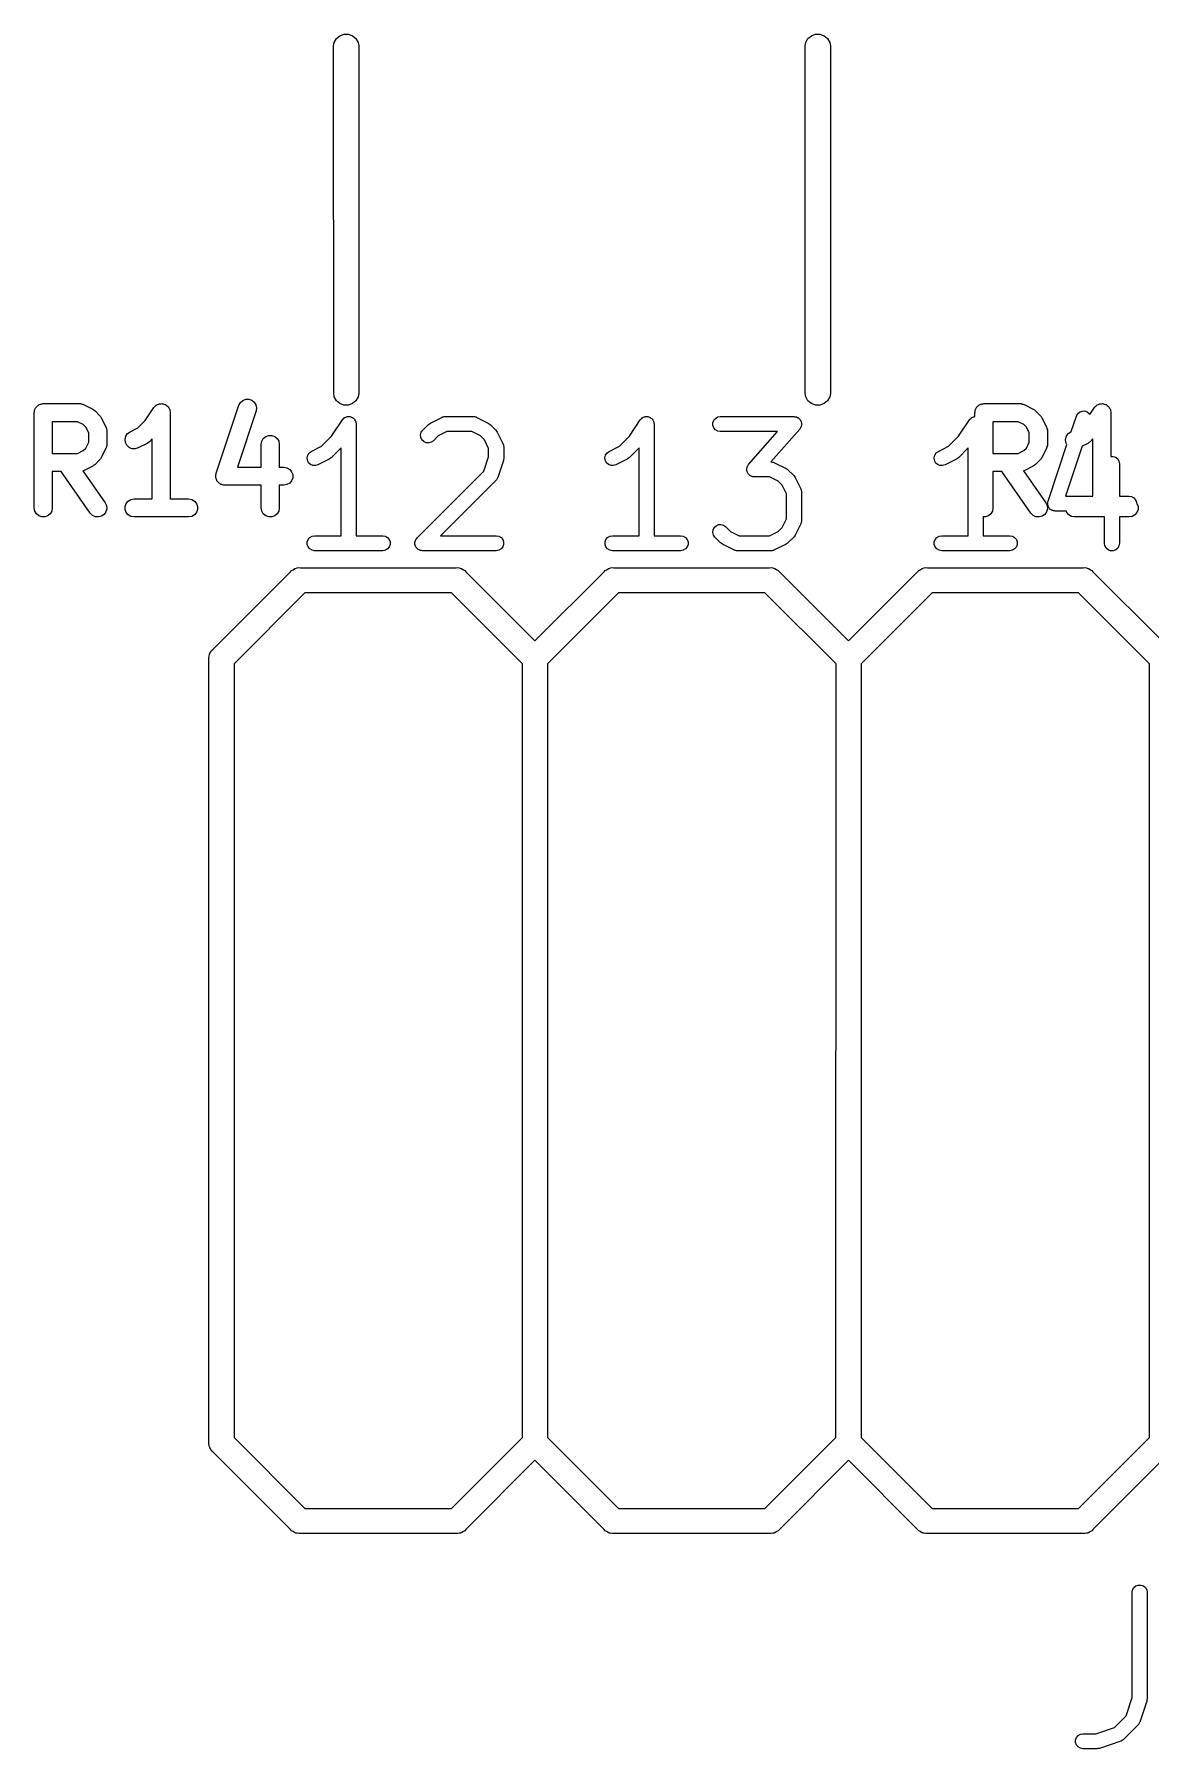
# Model space of a CAD drawing. Extents: x 116.1 to 178.6, y -119.4 to -92.3.
# Drawn here: x 162.22 to 171.27, y -119.42 to -105.53 of the extents above; entities that cross this region are included whole.
import ezdxf

# ---------------------------------------------------------------- set-up
doc = ezdxf.new("R2010")
doc.units = 0
doc.header["$MEASUREMENT"] = 0
doc.layers.add('BLACK', color=7, linetype='CONTINUOUS')

msp = doc.modelspace()

# ---------------------------------------------------------------- linework, layer by layer
at = {"layer": 'BLACK', "linetype": 'CONTINUOUS'}
for p, q in [((164.701, -105.546), (164.734, -105.534)), ((164.734, -105.534), (164.77, -105.534)), ((164.77, -105.534), (164.804, -105.546)), ((168.521, -105.546), (168.554, -105.534)), ((168.554, -105.534), (168.59, -105.534)), ((168.59, -105.534), (168.624, -105.546)), ((164.65, -105.627), (164.655, -105.6)), ((164.651, -108.444), (164.65, -105.627)), ((164.655, -105.6), (164.673, -105.569)), ((164.673, -105.569), (164.701, -105.546)), ((164.804, -105.546), (164.831, -105.569)), ((164.831, -105.569), (164.849, -105.6)), ((164.849, -105.6), (164.854, -105.627)), ((164.854, -105.627), (164.854, -108.444)), ((168.47, -108.444), (168.471, -105.627)), ((168.471, -105.627), (168.475, -105.6)), ((168.475, -105.6), (168.493, -105.569)), ((168.493, -105.569), (168.521, -105.546)), ((168.624, -105.546), (168.651, -105.569)), ((168.651, -105.569), (168.669, -105.6)), ((168.669, -105.6), (168.674, -105.627)), ((168.674, -105.627), (168.674, -108.444)), ((164.655, -108.471), (164.651, -108.444)), ((164.854, -108.444), (164.849, -108.471)), ((168.475, -108.471), (168.47, -108.444)), ((168.674, -108.444), (168.669, -108.471)), ((162.225, -108.599), (162.226, -108.593)), ((162.226, -108.586), (162.228, -108.58)), ((162.226, -108.593), (162.226, -108.586)), ((162.228, -108.58), (162.229, -108.574)), ((162.229, -108.574), (162.232, -108.568)), ((162.232, -108.568), (162.235, -108.562)), ((162.235, -108.562), (162.239, -108.557)), ((162.239, -108.557), (162.242, -108.552)), ((162.242, -108.552), (162.247, -108.548)), ((162.247, -108.548), (162.251, -108.543)), ((162.251, -108.543), (162.256, -108.54)), ((162.256, -108.54), (162.261, -108.535)), ((162.261, -108.535), (162.267, -108.533)), ((162.267, -108.533), (162.273, -108.53)), ((162.273, -108.53), (162.279, -108.529)), ((162.279, -108.529), (162.285, -108.527)), ((162.285, -108.527), (162.292, -108.527)), ((162.292, -108.527), (162.298, -108.526)), ((162.298, -108.526), (162.592, -108.526)), ((162.592, -108.526), (162.596, -108.526)), ((162.596, -108.526), (162.6, -108.526)), ((162.6, -108.526), (162.609, -108.529)), ((162.609, -108.529), (162.617, -108.53)), ((162.617, -108.53), (162.621, -108.532)), ((162.621, -108.532), (162.625, -108.533)), ((162.625, -108.533), (162.698, -108.57)), ((162.698, -108.57), (162.708, -108.577)), ((162.708, -108.577), (162.717, -108.584)), ((162.717, -108.584), (162.754, -108.621)), ((163.124, -108.663), (163.193, -108.558)), ((163.193, -108.558), (163.196, -108.555)), ((163.196, -108.555), (163.198, -108.552)), ((163.198, -108.552), (163.205, -108.546)), ((163.205, -108.546), (163.211, -108.54)), ((163.211, -108.54), (163.214, -108.538)), ((163.214, -108.538), (163.217, -108.535)), ((163.217, -108.535), (163.226, -108.532)), ((163.226, -108.532), (163.233, -108.529)), ((163.233, -108.529), (163.237, -108.528)), ((163.237, -108.528), (163.241, -108.527)), ((163.241, -108.527), (163.25, -108.527)), ((163.25, -108.527), (163.259, -108.526)), ((163.259, -108.526), (163.263, -108.527)), ((163.263, -108.527), (163.267, -108.527)), ((163.267, -108.527), (163.275, -108.53)), ((163.275, -108.53), (163.283, -108.532)), ((163.283, -108.532), (163.287, -108.534)), ((163.287, -108.534), (163.29, -108.535)), ((163.29, -108.535), (163.297, -108.541)), ((163.297, -108.541), (163.304, -108.546)), ((163.304, -108.546), (163.307, -108.549)), ((163.307, -108.549), (163.31, -108.552)), ((163.31, -108.552), (163.314, -108.559)), ((163.314, -108.559), (163.319, -108.566)), ((163.319, -108.566), (163.321, -108.57)), ((163.321, -108.57), (163.323, -108.574)), ((163.323, -108.574), (163.324, -108.582)), ((163.324, -108.582), (163.327, -108.591)), ((163.327, -108.591), (163.326, -108.595)), ((163.326, -108.595), (163.327, -108.599)), ((163.699, -109.09), (163.883, -108.539)), ((164.022, -108.585), (163.87, -109.04)), ((163.883, -108.539), (163.895, -108.517)), ((163.895, -108.517), (163.914, -108.5)), ((163.914, -108.5), (163.938, -108.49)), ((163.938, -108.49), (163.963, -108.49)), ((163.963, -108.49), (163.987, -108.498)), ((163.987, -108.498), (164.007, -108.514)), ((164.007, -108.514), (164.021, -108.535)), ((164.021, -108.535), (164.026, -108.56)), ((164.026, -108.56), (164.022, -108.585)), ((164.673, -108.502), (164.655, -108.471)), ((164.701, -108.525), (164.673, -108.502)), ((164.734, -108.537), (164.701, -108.525)), ((164.77, -108.537), (164.734, -108.537)), ((164.804, -108.525), (164.77, -108.537)), ((164.831, -108.502), (164.804, -108.525)), ((164.849, -108.471), (164.831, -108.502)), ((168.493, -108.502), (168.475, -108.471)), ((168.521, -108.525), (168.493, -108.502)), ((168.554, -108.537), (168.521, -108.525)), ((168.59, -108.537), (168.554, -108.537)), ((168.624, -108.525), (168.59, -108.537)), ((168.651, -108.502), (168.624, -108.525)), ((168.669, -108.471), (168.651, -108.502)), ((169.845, -108.599), (169.846, -108.593)), ((169.846, -108.586), (169.848, -108.58)), ((169.846, -108.593), (169.846, -108.586)), ((169.848, -108.58), (169.849, -108.574)), ((169.849, -108.574), (169.852, -108.568)), ((169.852, -108.568), (169.855, -108.562)), ((169.855, -108.562), (169.859, -108.557)), ((169.859, -108.557), (169.862, -108.552)), ((169.862, -108.552), (169.867, -108.548)), ((169.867, -108.548), (169.871, -108.543)), ((169.871, -108.543), (169.876, -108.54)), ((169.876, -108.54), (169.881, -108.535)), ((169.881, -108.535), (169.887, -108.533)), ((169.887, -108.533), (169.893, -108.53)), ((169.893, -108.53), (169.899, -108.529)), ((169.899, -108.529), (169.905, -108.527)), ((169.905, -108.527), (169.912, -108.527)), ((169.912, -108.527), (169.918, -108.526)), ((169.918, -108.526), (170.212, -108.526)), ((170.212, -108.526), (170.216, -108.526)), ((170.216, -108.526), (170.22, -108.526)), ((170.22, -108.526), (170.229, -108.529)), ((170.229, -108.529), (170.237, -108.53)), ((170.237, -108.53), (170.241, -108.532)), ((170.241, -108.532), (170.245, -108.533)), ((170.245, -108.533), (170.318, -108.57)), ((170.318, -108.57), (170.328, -108.577)), ((170.328, -108.577), (170.337, -108.584)), ((170.337, -108.584), (170.374, -108.621)), ((170.677, -108.608), (170.693, -108.594)), ((170.693, -108.594), (170.713, -108.586)), ((170.713, -108.586), (170.734, -108.585)), ((170.734, -108.585), (170.754, -108.592)), ((170.754, -108.592), (170.771, -108.605)), ((170.776, -108.614), (170.813, -108.558)), ((170.813, -108.558), (170.816, -108.555)), ((170.816, -108.555), (170.818, -108.552)), ((170.818, -108.552), (170.825, -108.546)), ((170.825, -108.546), (170.831, -108.54)), ((170.831, -108.54), (170.834, -108.538)), ((170.834, -108.538), (170.837, -108.535)), ((170.837, -108.535), (170.846, -108.532)), ((170.846, -108.532), (170.853, -108.529)), ((170.853, -108.529), (170.857, -108.528)), ((170.857, -108.528), (170.861, -108.527)), ((170.861, -108.527), (170.87, -108.527)), ((170.87, -108.527), (170.879, -108.526)), ((170.879, -108.526), (170.883, -108.527)), ((170.883, -108.527), (170.887, -108.527)), ((170.887, -108.527), (170.895, -108.53)), ((170.895, -108.53), (170.903, -108.532)), ((170.903, -108.532), (170.907, -108.534)), ((170.907, -108.534), (170.91, -108.535)), ((170.91, -108.535), (170.917, -108.541)), ((170.917, -108.541), (170.924, -108.546)), ((170.924, -108.546), (170.927, -108.549)), ((170.927, -108.549), (170.93, -108.552)), ((170.93, -108.552), (170.934, -108.559)), ((170.934, -108.559), (170.939, -108.566)), ((170.939, -108.566), (170.941, -108.57)), ((170.941, -108.57), (170.943, -108.574)), ((170.943, -108.574), (170.944, -108.582)), ((170.944, -108.582), (170.947, -108.591)), ((170.947, -108.591), (170.946, -108.595)), ((170.946, -108.595), (170.947, -108.599)), ((162.225, -109.371), (162.225, -108.599)), ((162.371, -108.672), (162.371, -108.93)), ((162.575, -108.672), (162.371, -108.672)), ((162.622, -108.696), (162.575, -108.672)), ((162.642, -108.716), (162.622, -108.696)), ((162.666, -108.763), (162.642, -108.716)), ((162.754, -108.621), (162.761, -108.63)), ((162.761, -108.63), (162.768, -108.64)), ((162.768, -108.64), (162.805, -108.713)), ((162.805, -108.713), (162.806, -108.717)), ((162.806, -108.717), (162.808, -108.721)), ((162.808, -108.721), (162.809, -108.729)), ((162.809, -108.729), (162.812, -108.738)), ((163.001, -108.754), (163.064, -108.723)), ((163.064, -108.723), (163.124, -108.663)), ((163.327, -108.599), (163.327, -109.298)), ((164.633, -108.79), (164.721, -108.658)), ((164.721, -108.658), (164.724, -108.655)), ((164.724, -108.655), (164.725, -108.652)), ((164.725, -108.652), (164.731, -108.648)), ((164.731, -108.648), (164.736, -108.642)), ((164.736, -108.642), (164.739, -108.641)), ((164.739, -108.641), (164.741, -108.639)), ((164.741, -108.639), (164.748, -108.636)), ((164.748, -108.636), (164.755, -108.633)), ((164.755, -108.633), (164.758, -108.633)), ((164.758, -108.633), (164.761, -108.631)), ((164.761, -108.631), (164.769, -108.631)), ((164.769, -108.631), (164.776, -108.631)), ((164.776, -108.631), (164.779, -108.631)), ((164.779, -108.631), (164.783, -108.631)), ((164.783, -108.631), (164.789, -108.634)), ((164.789, -108.634), (164.796, -108.636)), ((164.796, -108.636), (164.799, -108.637)), ((164.799, -108.637), (164.802, -108.639)), ((164.802, -108.639), (164.808, -108.643)), ((164.808, -108.643), (164.814, -108.647)), ((164.814, -108.647), (164.816, -108.65)), ((164.816, -108.65), (164.819, -108.652)), ((164.819, -108.652), (164.822, -108.659)), ((164.822, -108.659), (164.827, -108.664)), ((164.827, -108.664), (164.828, -108.668)), ((164.828, -108.668), (164.829, -108.671)), ((164.829, -108.671), (164.831, -108.678)), ((164.831, -108.678), (164.833, -108.685)), ((164.833, -108.685), (164.832, -108.688)), ((164.832, -108.688), (164.833, -108.691)), ((164.833, -108.691), (164.833, -109.596)), ((165.372, -108.74), (165.418, -108.694)), ((165.418, -108.694), (165.426, -108.689)), ((165.426, -108.689), (165.434, -108.683)), ((165.434, -108.683), (165.526, -108.637)), ((165.526, -108.637), (165.529, -108.636)), ((165.529, -108.636), (165.532, -108.634)), ((165.532, -108.634), (165.54, -108.633)), ((165.54, -108.633), (165.546, -108.631)), ((165.546, -108.631), (165.55, -108.631)), ((165.55, -108.631), (165.553, -108.63)), ((165.553, -108.63), (165.783, -108.63)), ((165.783, -108.63), (165.787, -108.631)), ((165.787, -108.631), (165.79, -108.631)), ((165.79, -108.631), (165.797, -108.633)), ((165.797, -108.633), (165.804, -108.634)), ((165.804, -108.634), (165.807, -108.636)), ((165.807, -108.636), (165.81, -108.637)), ((165.81, -108.637), (165.902, -108.683)), ((165.902, -108.683), (165.91, -108.689)), ((165.91, -108.689), (165.918, -108.694)), ((165.918, -108.694), (165.964, -108.74)), ((167.046, -108.79), (167.134, -108.658)), ((167.134, -108.658), (167.137, -108.655)), ((167.137, -108.655), (167.138, -108.652)), ((167.138, -108.652), (167.144, -108.648)), ((167.144, -108.648), (167.149, -108.642)), ((167.149, -108.642), (167.152, -108.641)), ((167.152, -108.641), (167.154, -108.639)), ((167.154, -108.639), (167.161, -108.636)), ((167.161, -108.636), (167.168, -108.633)), ((167.168, -108.633), (167.171, -108.633)), ((167.171, -108.633), (167.174, -108.631)), ((167.174, -108.631), (167.182, -108.631)), ((167.182, -108.631), (167.189, -108.631)), ((167.189, -108.631), (167.192, -108.631)), ((167.192, -108.631), (167.196, -108.631)), ((167.196, -108.631), (167.202, -108.634)), ((167.202, -108.634), (167.209, -108.636)), ((167.209, -108.636), (167.212, -108.637)), ((167.212, -108.637), (167.215, -108.639)), ((167.215, -108.639), (167.221, -108.643)), ((167.221, -108.643), (167.227, -108.647)), ((167.227, -108.647), (167.229, -108.65)), ((167.229, -108.65), (167.232, -108.652)), ((167.232, -108.652), (167.235, -108.659)), ((167.235, -108.659), (167.24, -108.664)), ((167.24, -108.664), (167.241, -108.668)), ((167.241, -108.668), (167.242, -108.671)), ((167.242, -108.671), (167.244, -108.678)), ((167.244, -108.678), (167.246, -108.685)), ((167.246, -108.685), (167.245, -108.688)), ((167.245, -108.688), (167.246, -108.691)), ((167.246, -108.691), (167.246, -109.596)), ((167.722, -108.681), (167.73, -108.661)), ((167.722, -108.702), (167.722, -108.681)), ((167.73, -108.722), (167.722, -108.702)), ((167.73, -108.661), (167.743, -108.645)), ((167.743, -108.738), (167.73, -108.722)), ((167.743, -108.645), (167.762, -108.634)), ((167.762, -108.634), (167.782, -108.63)), ((167.782, -108.63), (168.38, -108.63)), ((168.426, -108.732), (168.193, -108.998)), ((168.38, -108.63), (168.386, -108.632)), ((168.386, -108.632), (168.392, -108.632)), ((168.392, -108.632), (168.396, -108.633)), ((168.396, -108.633), (168.401, -108.634)), ((168.401, -108.634), (168.406, -108.637)), ((168.406, -108.637), (168.412, -108.639)), ((168.412, -108.639), (168.415, -108.642)), ((168.415, -108.642), (168.419, -108.645)), ((168.419, -108.645), (168.423, -108.649)), ((168.423, -108.649), (168.427, -108.653)), ((168.429, -108.726), (168.426, -108.732)), ((168.427, -108.653), (168.43, -108.657)), ((168.433, -108.722), (168.429, -108.726)), ((168.43, -108.657), (168.433, -108.661)), ((168.433, -108.661), (168.435, -108.667)), ((168.434, -108.717), (168.433, -108.722)), ((168.437, -108.713), (168.434, -108.717)), ((168.435, -108.667), (168.438, -108.672)), ((168.438, -108.708), (168.437, -108.713)), ((168.438, -108.672), (168.438, -108.676)), ((168.438, -108.676), (168.44, -108.681)), ((168.44, -108.702), (168.438, -108.708)), ((168.44, -108.681), (168.44, -108.687)), ((168.44, -108.687), (168.441, -108.693)), ((168.441, -108.693), (168.44, -108.697)), ((168.44, -108.697), (168.44, -108.702)), ((169.713, -108.79), (169.801, -108.658)), ((169.801, -108.658), (169.804, -108.655)), ((169.804, -108.655), (169.805, -108.652)), ((169.805, -108.652), (169.811, -108.648)), ((169.811, -108.648), (169.816, -108.642)), ((169.816, -108.642), (169.819, -108.641)), ((169.819, -108.641), (169.821, -108.639)), ((169.821, -108.639), (169.828, -108.636)), ((169.828, -108.636), (169.835, -108.633)), ((169.835, -108.633), (169.838, -108.633)), ((169.838, -108.633), (169.841, -108.631)), ((169.841, -108.631), (169.845, -108.631)), ((169.845, -108.631), (169.845, -108.599)), ((169.991, -108.672), (169.991, -108.93)), ((170.195, -108.672), (169.991, -108.672)), ((170.242, -108.696), (170.195, -108.672)), ((170.262, -108.716), (170.242, -108.696)), ((170.286, -108.763), (170.262, -108.716)), ((170.374, -108.621), (170.381, -108.63)), ((170.381, -108.63), (170.388, -108.64)), ((170.388, -108.64), (170.425, -108.713)), ((170.425, -108.713), (170.426, -108.717)), ((170.426, -108.717), (170.428, -108.721)), ((170.428, -108.721), (170.429, -108.729)), ((170.429, -108.729), (170.432, -108.738)), ((170.626, -108.751), (170.667, -108.626)), ((170.667, -108.626), (170.677, -108.608)), ((170.771, -108.605), (170.776, -108.614)), ((170.947, -108.599), (170.947, -108.953)), ((162.642, -108.886), (162.666, -108.839)), ((162.666, -108.839), (162.666, -108.763)), ((162.809, -108.873), (162.808, -108.881)), ((162.812, -108.865), (162.809, -108.873)), ((162.812, -108.738), (162.812, -108.742)), ((162.812, -108.742), (162.812, -108.746)), ((162.812, -108.746), (162.812, -108.856)), ((162.812, -108.856), (162.812, -108.86)), ((162.812, -108.86), (162.812, -108.865)), ((162.96, -108.815), (162.966, -108.79)), ((162.963, -108.84), (162.96, -108.815)), ((162.975, -108.863), (162.963, -108.84)), ((162.966, -108.79), (162.98, -108.769)), ((162.993, -108.88), (162.975, -108.863)), ((162.98, -108.769), (163.001, -108.754)), ((163.14, -108.848), (163.066, -108.885)), ((163.149, -108.841), (163.14, -108.848)), ((163.159, -108.834), (163.149, -108.841)), ((163.181, -108.812), (163.159, -108.834)), ((163.181, -109.298), (163.181, -108.812)), ((164.063, -108.856), (164.068, -108.831)), ((164.063, -109.04), (164.063, -108.856)), ((164.068, -108.831), (164.08, -108.809)), ((164.08, -108.809), (164.1, -108.793)), ((164.1, -108.793), (164.124, -108.784)), ((164.124, -108.784), (164.149, -108.784)), ((164.149, -108.784), (164.173, -108.793)), ((164.173, -108.793), (164.192, -108.809)), ((164.192, -108.809), (164.205, -108.831)), ((164.205, -108.831), (164.21, -108.856)), ((164.21, -108.856), (164.21, -109.04)), ((164.469, -108.913), (164.552, -108.871)), ((164.552, -108.871), (164.633, -108.79)), ((165.355, -108.778), (165.36, -108.758)), ((165.357, -108.799), (165.355, -108.778)), ((165.365, -108.818), (165.357, -108.799)), ((165.36, -108.758), (165.372, -108.74)), ((165.38, -108.833), (165.365, -108.818)), ((165.4, -108.842), (165.38, -108.833)), ((165.421, -108.844), (165.4, -108.842)), ((165.441, -108.839), (165.421, -108.844)), ((165.459, -108.826), (165.441, -108.839)), ((165.498, -108.787), (165.459, -108.826)), ((165.568, -108.752), (165.498, -108.787)), ((165.769, -108.752), (165.568, -108.752)), ((165.839, -108.787), (165.769, -108.752)), ((165.871, -108.819), (165.839, -108.787)), ((165.906, -108.89), (165.871, -108.819)), ((165.964, -108.74), (165.97, -108.748)), ((165.97, -108.748), (165.976, -108.756)), ((165.976, -108.756), (166.022, -108.848)), ((166.022, -108.848), (166.023, -108.851)), ((166.023, -108.851), (166.024, -108.854)), ((166.024, -108.854), (166.025, -108.861)), ((166.025, -108.861), (166.028, -108.868)), ((166.028, -108.868), (166.027, -108.872)), ((166.027, -108.872), (166.028, -108.875)), ((166.882, -108.913), (166.965, -108.871)), ((166.965, -108.871), (167.046, -108.79)), ((167.762, -108.749), (167.743, -108.738)), ((167.782, -108.752), (167.762, -108.749)), ((168.246, -108.752), (167.782, -108.752)), ((168.012, -109.019), (168.246, -108.752)), ((169.549, -108.913), (169.632, -108.871)), ((169.632, -108.871), (169.713, -108.79)), ((170.262, -108.886), (170.286, -108.839)), ((170.286, -108.839), (170.286, -108.763)), ((170.429, -108.873), (170.428, -108.881)), ((170.432, -108.865), (170.429, -108.873)), ((170.432, -108.738), (170.432, -108.742)), ((170.432, -108.742), (170.432, -108.746)), ((170.432, -108.746), (170.432, -108.856)), ((170.432, -108.856), (170.432, -108.86)), ((170.432, -108.86), (170.432, -108.865)), ((170.438, -109.316), (170.591, -108.856)), ((170.58, -108.815), (170.586, -108.79)), ((170.583, -108.84), (170.58, -108.815)), ((170.714, -108.871), (170.58, -109.274)), ((170.591, -108.856), (170.583, -108.84)), ((170.586, -108.79), (170.6, -108.769)), ((170.6, -108.769), (170.621, -108.754)), ((170.621, -108.754), (170.626, -108.751)), ((170.76, -108.848), (170.714, -108.871)), ((170.769, -108.841), (170.76, -108.848)), ((170.779, -108.834), (170.769, -108.841)), ((170.801, -108.812), (170.779, -108.834)), ((170.801, -109.274), (170.801, -108.812)), ((162.371, -108.93), (162.575, -108.93)), ((162.575, -108.93), (162.622, -108.906)), ((162.622, -108.906), (162.642, -108.886)), ((162.754, -108.981), (162.717, -109.018)), ((162.761, -108.972), (162.754, -108.981)), ((162.768, -108.962), (162.761, -108.972)), ((162.805, -108.889), (162.768, -108.962)), ((162.806, -108.885), (162.805, -108.889)), ((162.808, -108.881), (162.806, -108.885)), ((163.016, -108.891), (162.993, -108.88)), ((163.042, -108.892), (163.016, -108.891)), ((163.066, -108.885), (163.042, -108.892)), ((164.435, -108.964), (164.44, -108.943)), ((164.438, -108.985), (164.435, -108.964)), ((164.447, -109.004), (164.438, -108.985)), ((164.44, -108.943), (164.452, -108.925)), ((164.463, -109.018), (164.447, -109.004)), ((164.452, -108.925), (164.469, -108.913)), ((164.615, -108.976), (164.523, -109.022)), ((164.623, -108.97), (164.615, -108.976)), ((164.631, -108.964), (164.623, -108.97)), ((164.711, -108.885), (164.631, -108.964)), ((164.711, -109.596), (164.711, -108.885)), ((165.868, -109.072), (165.906, -108.957)), ((165.906, -108.957), (165.906, -108.89)), ((166.025, -108.986), (165.979, -109.124)), ((166.026, -108.977), (166.025, -108.986)), ((166.028, -108.967), (166.026, -108.977)), ((166.028, -108.875), (166.028, -108.967)), ((166.848, -108.964), (166.853, -108.943)), ((166.851, -108.985), (166.848, -108.964)), ((166.86, -109.004), (166.851, -108.985)), ((166.853, -108.943), (166.865, -108.925)), ((166.876, -109.018), (166.86, -109.004)), ((166.865, -108.925), (166.882, -108.913)), ((167.028, -108.976), (166.936, -109.022)), ((167.036, -108.97), (167.028, -108.976)), ((167.044, -108.964), (167.036, -108.97)), ((167.124, -108.885), (167.044, -108.964)), ((167.124, -109.596), (167.124, -108.885)), ((168.193, -108.998), (168.196, -108.998)), ((168.196, -108.998), (168.2, -108.999)), ((168.2, -108.999), (168.203, -108.999)), ((168.203, -108.999), (168.21, -109.001)), ((168.21, -109.001), (168.217, -109.002)), ((168.217, -109.002), (168.22, -109.004)), ((168.22, -109.004), (168.223, -109.005)), ((168.223, -109.005), (168.315, -109.051)), ((169.515, -108.964), (169.52, -108.943)), ((169.518, -108.985), (169.515, -108.964)), ((169.527, -109.004), (169.518, -108.985)), ((169.52, -108.943), (169.532, -108.925)), ((169.543, -109.018), (169.527, -109.004)), ((169.532, -108.925), (169.549, -108.913)), ((169.695, -108.976), (169.603, -109.022)), ((169.703, -108.97), (169.695, -108.976)), ((169.711, -108.964), (169.703, -108.97)), ((169.791, -108.885), (169.711, -108.964)), ((169.791, -109.596), (169.791, -108.885)), ((169.991, -108.93), (170.195, -108.93)), ((170.195, -108.93), (170.242, -108.906)), ((170.242, -108.906), (170.262, -108.886)), ((170.374, -108.981), (170.337, -109.018)), ((170.381, -108.972), (170.374, -108.981)), ((170.388, -108.962), (170.381, -108.972)), ((170.425, -108.889), (170.388, -108.962)), ((170.426, -108.885), (170.425, -108.889)), ((170.428, -108.881), (170.426, -108.885)), ((170.947, -108.953), (170.966, -108.953)), ((170.966, -108.953), (170.986, -108.96)), ((170.986, -108.96), (171.002, -108.974)), ((171.002, -108.974), (171.012, -108.992)), ((171.012, -108.992), (171.016, -109.013)), ((162.444, -109.076), (162.371, -109.076)), ((162.371, -109.076), (162.371, -109.371)), ((162.679, -109.413), (162.444, -109.076)), ((162.621, -109.07), (162.619, -109.071)), ((162.619, -109.071), (162.799, -109.329)), ((162.625, -109.069), (162.621, -109.07)), ((162.698, -109.032), (162.625, -109.069)), ((162.708, -109.025), (162.698, -109.032)), ((162.717, -109.018), (162.708, -109.025)), ((163.696, -109.116), (163.697, -109.108)), ((163.697, -109.121), (163.696, -109.116)), ((163.697, -109.101), (163.698, -109.096)), ((163.697, -109.108), (163.697, -109.101)), ((163.697, -109.126), (163.697, -109.121)), ((163.699, -109.133), (163.697, -109.126)), ((163.698, -109.096), (163.699, -109.09)), ((163.701, -109.14), (163.699, -109.133)), ((163.703, -109.145), (163.701, -109.14)), ((163.705, -109.15), (163.703, -109.145)), ((163.71, -109.156), (163.705, -109.15)), ((163.87, -109.04), (164.063, -109.04)), ((164.21, -109.04), (164.247, -109.04)), ((164.247, -109.04), (164.272, -109.045)), ((164.272, -109.045), (164.294, -109.058)), ((164.294, -109.058), (164.31, -109.077)), ((164.31, -109.15), (164.294, -109.17)), ((164.31, -109.077), (164.319, -109.101)), ((164.319, -109.126), (164.31, -109.15)), ((164.319, -109.101), (164.319, -109.126)), ((164.482, -109.027), (164.463, -109.018)), ((164.503, -109.028), (164.482, -109.027)), ((164.523, -109.022), (164.503, -109.028)), ((165.326, -109.614), (165.868, -109.072)), ((165.964, -109.148), (165.517, -109.596)), ((165.966, -109.145), (165.964, -109.148)), ((165.969, -109.143), (165.966, -109.145)), ((165.972, -109.137), (165.969, -109.143)), ((165.976, -109.131), (165.972, -109.137)), ((165.977, -109.127), (165.976, -109.131)), ((165.979, -109.124), (165.977, -109.127)), ((166.895, -109.027), (166.876, -109.018)), ((166.916, -109.028), (166.895, -109.027)), ((166.936, -109.022), (166.916, -109.028)), ((167.997, -109.058), (167.998, -109.053)), ((167.998, -109.064), (167.997, -109.058)), ((167.998, -109.049), (168, -109.043)), ((167.998, -109.053), (167.998, -109.049)), ((167.998, -109.07), (167.998, -109.064)), ((168, -109.074), (167.998, -109.07)), ((168, -109.043), (168.001, -109.037)), ((168.001, -109.079), (168, -109.074)), ((168.001, -109.037), (168.004, -109.033)), ((168.003, -109.084), (168.001, -109.079)), ((168.005, -109.09), (168.003, -109.084)), ((168.004, -109.033), (168.005, -109.029)), ((168.005, -109.029), (168.009, -109.024)), ((168.008, -109.093), (168.005, -109.09)), ((168.011, -109.097), (168.008, -109.093)), ((168.009, -109.024), (168.012, -109.019)), ((168.015, -109.101), (168.011, -109.097)), ((168.019, -109.106), (168.015, -109.101)), ((168.023, -109.108), (168.019, -109.106)), ((168.027, -109.111), (168.023, -109.108)), ((168.032, -109.113), (168.027, -109.111)), ((168.037, -109.116), (168.032, -109.113)), ((168.042, -109.117), (168.037, -109.116)), ((168.046, -109.119), (168.042, -109.117)), ((168.052, -109.119), (168.046, -109.119)), ((168.058, -109.12), (168.052, -109.119)), ((168.182, -109.12), (168.058, -109.12)), ((168.252, -109.155), (168.182, -109.12)), ((168.315, -109.051), (168.323, -109.056)), ((168.323, -109.056), (168.331, -109.062)), ((168.331, -109.062), (168.377, -109.108)), ((168.377, -109.108), (168.383, -109.116)), ((168.383, -109.116), (168.389, -109.124)), ((168.389, -109.124), (168.434, -109.216)), ((169.562, -109.027), (169.543, -109.018)), ((169.583, -109.028), (169.562, -109.027)), ((169.603, -109.022), (169.583, -109.028)), ((170.064, -109.076), (169.991, -109.076)), ((169.991, -109.076), (169.991, -109.371)), ((170.299, -109.413), (170.064, -109.076)), ((170.241, -109.07), (170.239, -109.071)), ((170.239, -109.071), (170.419, -109.329)), ((170.245, -109.069), (170.241, -109.07)), ((170.318, -109.032), (170.245, -109.069)), ((170.328, -109.025), (170.318, -109.032)), ((170.337, -109.018), (170.328, -109.025)), ((171.016, -109.013), (171.016, -109.274)), ((163.714, -109.162), (163.71, -109.156)), ((163.718, -109.165), (163.714, -109.162)), ((163.722, -109.17), (163.718, -109.165)), ((163.728, -109.173), (163.722, -109.17)), ((163.734, -109.178), (163.728, -109.173)), ((163.739, -109.18), (163.734, -109.178)), ((163.744, -109.182), (163.739, -109.18)), ((163.751, -109.184), (163.744, -109.182)), ((163.758, -109.186), (163.751, -109.184)), ((163.763, -109.186), (163.758, -109.186)), ((163.769, -109.187), (163.763, -109.186)), ((164.063, -109.187), (163.769, -109.187)), ((164.063, -109.371), (164.063, -109.187)), ((164.247, -109.187), (164.21, -109.187)), ((164.21, -109.187), (164.21, -109.371)), ((164.272, -109.182), (164.247, -109.187)), ((164.294, -109.17), (164.272, -109.182)), ((168.284, -109.187), (168.252, -109.155)), ((168.319, -109.257), (168.284, -109.187)), ((168.319, -109.458), (168.319, -109.257)), ((168.434, -109.216), (168.436, -109.219)), ((168.436, -109.219), (168.437, -109.222)), ((168.437, -109.222), (168.439, -109.229)), ((168.439, -109.229), (168.441, -109.236)), ((168.441, -109.236), (168.44, -109.24)), ((168.44, -109.24), (168.441, -109.243)), ((168.441, -109.243), (168.441, -109.473)), ((170.58, -109.274), (170.801, -109.274)), ((171.016, -109.274), (171.093, -109.274)), ((171.093, -109.274), (171.114, -109.278)), ((171.114, -109.278), (171.132, -109.288)), ((171.132, -109.288), (171.146, -109.304)), ((162.229, -109.396), (162.225, -109.371)), ((162.242, -109.418), (162.229, -109.396)), ((162.261, -109.434), (162.242, -109.418)), ((162.354, -109.418), (162.334, -109.434)), ((162.367, -109.396), (162.354, -109.418)), ((162.371, -109.371), (162.367, -109.396)), ((162.697, -109.431), (162.679, -109.413)), ((162.791, -109.423), (162.77, -109.437)), ((162.805, -109.402), (162.791, -109.423)), ((162.799, -109.329), (162.81, -109.352)), ((162.812, -109.377), (162.805, -109.402)), ((162.81, -109.352), (162.812, -109.377)), ((162.961, -109.358), (162.97, -109.334)), ((162.961, -109.384), (162.961, -109.358)), ((162.97, -109.408), (162.961, -109.384)), ((162.97, -109.334), (162.986, -109.315)), ((162.986, -109.427), (162.97, -109.408)), ((162.986, -109.315), (163.008, -109.302)), ((163.008, -109.44), (162.986, -109.427)), ((163.008, -109.302), (163.033, -109.298)), ((163.033, -109.298), (163.181, -109.298)), ((163.327, -109.298), (163.475, -109.298)), ((163.475, -109.298), (163.5, -109.302)), ((163.5, -109.302), (163.522, -109.315)), ((163.522, -109.427), (163.5, -109.44)), ((163.522, -109.315), (163.538, -109.334)), ((163.538, -109.408), (163.522, -109.427)), ((163.538, -109.334), (163.547, -109.358)), ((163.547, -109.384), (163.538, -109.408)), ((163.547, -109.358), (163.547, -109.384)), ((164.068, -109.396), (164.063, -109.371)), ((164.08, -109.418), (164.068, -109.396)), ((164.1, -109.434), (164.08, -109.418)), ((164.192, -109.418), (164.173, -109.434)), ((164.205, -109.396), (164.192, -109.418)), ((164.21, -109.371), (164.205, -109.396)), ((169.974, -109.418), (169.954, -109.434)), ((169.987, -109.396), (169.974, -109.418)), ((169.991, -109.371), (169.987, -109.396)), ((170.317, -109.431), (170.299, -109.413)), ((170.411, -109.423), (170.39, -109.437)), ((170.425, -109.402), (170.411, -109.423)), ((170.419, -109.329), (170.43, -109.352)), ((170.432, -109.377), (170.425, -109.402)), ((170.43, -109.352), (170.432, -109.377)), ((170.434, -109.337), (170.435, -109.33)), ((170.435, -109.341), (170.434, -109.337)), ((170.435, -109.324), (170.437, -109.32)), ((170.435, -109.33), (170.435, -109.324)), ((170.435, -109.345), (170.435, -109.341)), ((170.438, -109.351), (170.435, -109.345)), ((170.437, -109.32), (170.438, -109.316)), ((170.439, -109.357), (170.438, -109.351)), ((170.441, -109.361), (170.439, -109.357)), ((170.443, -109.365), (170.441, -109.361)), ((170.447, -109.37), (170.443, -109.365)), ((170.45, -109.375), (170.447, -109.37)), ((170.453, -109.378), (170.45, -109.375)), ((170.456, -109.382), (170.453, -109.378)), ((170.462, -109.385), (170.456, -109.382)), ((170.466, -109.389), (170.462, -109.385)), ((170.471, -109.39), (170.466, -109.389)), ((170.475, -109.392), (170.471, -109.39)), ((170.481, -109.393), (170.475, -109.392)), ((170.486, -109.395), (170.481, -109.393)), ((170.491, -109.395), (170.486, -109.395)), ((170.495, -109.396), (170.491, -109.395)), ((170.586, -109.396), (170.495, -109.396)), ((170.59, -109.408), (170.586, -109.396)), ((170.606, -109.427), (170.59, -109.408)), ((170.628, -109.44), (170.606, -109.427)), ((171.142, -109.427), (171.12, -109.44)), ((171.158, -109.408), (171.142, -109.427)), ((171.146, -109.304), (171.153, -109.324)), ((171.153, -109.324), (171.153, -109.329)), ((171.153, -109.329), (171.158, -109.334)), ((171.158, -109.334), (171.167, -109.358)), ((171.167, -109.384), (171.158, -109.408)), ((171.167, -109.358), (171.167, -109.384)), ((162.285, -109.443), (162.261, -109.434)), ((162.311, -109.443), (162.285, -109.443)), ((162.334, -109.434), (162.311, -109.443)), ((162.72, -109.442), (162.697, -109.431)), ((162.746, -109.444), (162.72, -109.442)), ((162.77, -109.437), (162.746, -109.444)), ((163.033, -109.444), (163.008, -109.44)), ((163.475, -109.444), (163.033, -109.444)), ((163.5, -109.44), (163.475, -109.444)), ((164.124, -109.443), (164.1, -109.434)), ((164.149, -109.443), (164.124, -109.443)), ((164.173, -109.434), (164.149, -109.443)), ((167.722, -109.57), (167.724, -109.549)), ((167.724, -109.549), (167.733, -109.53)), ((167.733, -109.53), (167.748, -109.515)), ((167.748, -109.515), (167.767, -109.506)), ((167.767, -109.506), (167.788, -109.504)), ((167.788, -109.504), (167.808, -109.509)), ((167.808, -109.509), (167.826, -109.522)), ((167.826, -109.522), (167.865, -109.561)), ((167.865, -109.561), (167.935, -109.596)), ((168.182, -109.596), (168.252, -109.561)), ((168.252, -109.561), (168.284, -109.529)), ((168.284, -109.529), (168.319, -109.458)), ((168.434, -109.5), (168.389, -109.592)), ((168.436, -109.497), (168.434, -109.5)), ((168.437, -109.494), (168.436, -109.497)), ((168.439, -109.487), (168.437, -109.494)), ((168.441, -109.48), (168.439, -109.487)), ((168.441, -109.473), (168.44, -109.476)), ((168.44, -109.476), (168.441, -109.48)), ((169.931, -109.443), (169.913, -109.443)), ((169.913, -109.443), (169.913, -109.596)), ((169.954, -109.434), (169.931, -109.443)), ((170.34, -109.442), (170.317, -109.431)), ((170.366, -109.444), (170.34, -109.442)), ((170.39, -109.437), (170.366, -109.444)), ((170.653, -109.444), (170.628, -109.44)), ((170.894, -109.444), (170.653, -109.444)), ((170.894, -109.657), (170.894, -109.444)), ((171.095, -109.444), (171.016, -109.444)), ((171.016, -109.444), (171.016, -109.657)), ((171.12, -109.44), (171.095, -109.444)), ((164.436, -109.646), (164.443, -109.626)), ((164.436, -109.667), (164.436, -109.646)), ((164.443, -109.687), (164.436, -109.667)), ((164.443, -109.626), (164.457, -109.61)), ((164.457, -109.703), (164.443, -109.687)), ((164.457, -109.61), (164.475, -109.599)), ((164.475, -109.714), (164.457, -109.703)), ((164.475, -109.599), (164.496, -109.596)), ((164.496, -109.596), (164.711, -109.596)), ((164.833, -109.596), (165.048, -109.596)), ((165.048, -109.596), (165.069, -109.599)), ((165.069, -109.599), (165.087, -109.61)), ((165.087, -109.703), (165.069, -109.714)), ((165.087, -109.61), (165.101, -109.626)), ((165.101, -109.687), (165.087, -109.703)), ((165.101, -109.626), (165.108, -109.646)), ((165.108, -109.667), (165.101, -109.687)), ((165.108, -109.646), (165.108, -109.667)), ((165.309, -109.646), (165.312, -109.639)), ((165.309, -109.649), (165.309, -109.646)), ((165.309, -109.651), (165.309, -109.649)), ((165.309, -109.659), (165.309, -109.651)), ((165.309, -109.667), (165.309, -109.659)), ((165.31, -109.67), (165.309, -109.667)), ((165.311, -109.672), (165.31, -109.67)), ((165.314, -109.68), (165.311, -109.672)), ((165.312, -109.639), (165.314, -109.631)), ((165.314, -109.631), (165.316, -109.629)), ((165.317, -109.687), (165.314, -109.68)), ((165.316, -109.629), (165.317, -109.626)), ((165.317, -109.626), (165.322, -109.62)), ((165.318, -109.689), (165.317, -109.687)), ((165.32, -109.692), (165.318, -109.689)), ((165.325, -109.697), (165.32, -109.692)), ((165.322, -109.62), (165.326, -109.614)), ((165.33, -109.703), (165.325, -109.697)), ((165.333, -109.705), (165.33, -109.703)), ((165.335, -109.707), (165.333, -109.705)), ((165.342, -109.71), (165.335, -109.707)), ((165.517, -109.596), (165.967, -109.596)), ((165.967, -109.596), (165.988, -109.599)), ((165.988, -109.599), (166.006, -109.61)), ((166.006, -109.703), (165.988, -109.714)), ((166.006, -109.61), (166.02, -109.626)), ((166.02, -109.687), (166.006, -109.703)), ((166.02, -109.626), (166.027, -109.646)), ((166.027, -109.667), (166.02, -109.687)), ((166.027, -109.646), (166.027, -109.667)), ((166.849, -109.646), (166.856, -109.626)), ((166.849, -109.667), (166.849, -109.646)), ((166.856, -109.687), (166.849, -109.667)), ((166.856, -109.626), (166.87, -109.61)), ((166.87, -109.703), (166.856, -109.687)), ((166.87, -109.61), (166.888, -109.599)), ((166.888, -109.714), (166.87, -109.703)), ((166.888, -109.599), (166.909, -109.596)), ((166.909, -109.596), (167.124, -109.596)), ((167.246, -109.596), (167.461, -109.596)), ((167.461, -109.596), (167.482, -109.599)), ((167.482, -109.599), (167.5, -109.61)), ((167.5, -109.703), (167.482, -109.714)), ((167.5, -109.61), (167.514, -109.626)), ((167.514, -109.687), (167.5, -109.703)), ((167.514, -109.626), (167.521, -109.646)), ((167.521, -109.667), (167.514, -109.687)), ((167.521, -109.646), (167.521, -109.667)), ((167.727, -109.59), (167.722, -109.57)), ((167.739, -109.608), (167.727, -109.59)), ((167.785, -109.654), (167.739, -109.608)), ((167.793, -109.659), (167.785, -109.654)), ((167.801, -109.665), (167.793, -109.659)), ((167.893, -109.711), (167.801, -109.665)), ((167.935, -109.596), (168.182, -109.596)), ((168.315, -109.665), (168.223, -109.711)), ((168.323, -109.659), (168.315, -109.665)), ((168.331, -109.654), (168.323, -109.659)), ((168.377, -109.608), (168.331, -109.654)), ((168.383, -109.6), (168.377, -109.608)), ((168.389, -109.592), (168.383, -109.6)), ((169.516, -109.646), (169.523, -109.626)), ((169.516, -109.667), (169.516, -109.646)), ((169.523, -109.687), (169.516, -109.667)), ((169.523, -109.626), (169.537, -109.61)), ((169.537, -109.703), (169.523, -109.687)), ((169.537, -109.61), (169.555, -109.599)), ((169.555, -109.714), (169.537, -109.703)), ((169.555, -109.599), (169.576, -109.596)), ((169.576, -109.596), (169.791, -109.596)), ((169.913, -109.596), (170.128, -109.596)), ((170.128, -109.596), (170.149, -109.599)), ((170.149, -109.599), (170.167, -109.61)), ((170.167, -109.703), (170.149, -109.714)), ((170.167, -109.61), (170.181, -109.626)), ((170.181, -109.687), (170.167, -109.703)), ((170.181, -109.626), (170.188, -109.646)), ((170.188, -109.667), (170.181, -109.687)), ((170.188, -109.646), (170.188, -109.667)), ((170.898, -109.677), (170.894, -109.657)), ((170.908, -109.696), (170.898, -109.677)), ((170.925, -109.709), (170.908, -109.696)), ((171.002, -109.696), (170.986, -109.709)), ((171.012, -109.677), (171.002, -109.696)), ((171.016, -109.657), (171.012, -109.677)), ((164.496, -109.718), (164.475, -109.714)), ((165.048, -109.718), (164.496, -109.718)), ((165.069, -109.714), (165.048, -109.718)), ((165.349, -109.714), (165.342, -109.71)), ((165.351, -109.714), (165.349, -109.714)), ((165.354, -109.716), (165.351, -109.714)), ((165.362, -109.716), (165.354, -109.716)), ((165.369, -109.718), (165.362, -109.716)), ((165.967, -109.718), (165.369, -109.718)), ((165.988, -109.714), (165.967, -109.718)), ((166.909, -109.718), (166.888, -109.714)), ((167.461, -109.718), (166.909, -109.718)), ((167.482, -109.714), (167.461, -109.718)), ((167.896, -109.712), (167.893, -109.711)), ((167.9, -109.714), (167.896, -109.712)), ((167.907, -109.715), (167.9, -109.714)), ((167.913, -109.717), (167.907, -109.715)), ((167.917, -109.717), (167.913, -109.717)), ((167.92, -109.718), (167.917, -109.717)), ((168.196, -109.718), (167.92, -109.718)), ((168.2, -109.717), (168.196, -109.718)), ((168.203, -109.717), (168.2, -109.717)), ((168.21, -109.715), (168.203, -109.717)), ((168.217, -109.714), (168.21, -109.715)), ((168.22, -109.712), (168.217, -109.714)), ((168.223, -109.711), (168.22, -109.712)), ((169.576, -109.718), (169.555, -109.714)), ((170.128, -109.718), (169.576, -109.718)), ((170.149, -109.714), (170.128, -109.718)), ((170.944, -109.717), (170.925, -109.709)), ((170.966, -109.717), (170.944, -109.717)), ((170.986, -109.709), (170.966, -109.717)), ((163.672, -110.517), (164.301, -109.888)), ((164.301, -109.888), (164.31, -109.878)), ((164.31, -109.878), (164.321, -109.871)), ((164.321, -109.871), (164.332, -109.863)), ((164.332, -109.863), (164.337, -109.862)), ((164.337, -109.862), (164.341, -109.86)), ((164.341, -109.86), (164.354, -109.857)), ((164.354, -109.857), (164.367, -109.854)), ((164.367, -109.854), (164.381, -109.855)), ((164.381, -109.855), (165.642, -109.855)), ((165.642, -109.855), (165.655, -109.854)), ((165.655, -109.854), (165.668, -109.857)), ((165.668, -109.857), (165.681, -109.86)), ((165.681, -109.86), (165.685, -109.862)), ((165.685, -109.862), (165.69, -109.863)), ((165.69, -109.863), (165.701, -109.871)), ((165.701, -109.871), (165.712, -109.878)), ((165.712, -109.878), (165.721, -109.888)), ((165.721, -109.888), (166.281, -110.448)), ((166.281, -110.448), (166.841, -109.888)), ((166.841, -109.888), (166.85, -109.878)), ((166.85, -109.878), (166.861, -109.871)), ((166.861, -109.871), (166.873, -109.863)), ((166.873, -109.863), (166.877, -109.862)), ((166.877, -109.862), (166.881, -109.86)), ((166.881, -109.86), (166.894, -109.857)), ((166.894, -109.857), (166.907, -109.854)), ((166.907, -109.854), (166.921, -109.855)), ((166.921, -109.855), (168.182, -109.855)), ((168.182, -109.855), (168.195, -109.854)), ((168.195, -109.854), (168.208, -109.857)), ((168.208, -109.857), (168.221, -109.86)), ((168.221, -109.86), (168.225, -109.862)), ((168.225, -109.862), (168.23, -109.863)), ((168.23, -109.863), (168.241, -109.871)), ((168.241, -109.871), (168.252, -109.878)), ((168.252, -109.878), (168.261, -109.888)), ((168.261, -109.888), (168.821, -110.448)), ((168.821, -110.448), (169.381, -109.888)), ((169.381, -109.888), (169.39, -109.878)), ((169.39, -109.878), (169.401, -109.871)), ((169.401, -109.871), (169.412, -109.863)), ((169.412, -109.863), (169.417, -109.862)), ((169.417, -109.862), (169.421, -109.86)), ((169.421, -109.86), (169.434, -109.857)), ((169.434, -109.857), (169.447, -109.854)), ((169.447, -109.854), (169.461, -109.855)), ((169.461, -109.855), (170.722, -109.855)), ((170.722, -109.855), (170.735, -109.854)), ((170.735, -109.854), (170.748, -109.857)), ((170.748, -109.857), (170.761, -109.86)), ((170.761, -109.86), (170.765, -109.862)), ((170.765, -109.862), (170.77, -109.863)), ((170.77, -109.863), (170.781, -109.871)), ((170.781, -109.871), (170.792, -109.878)), ((170.792, -109.878), (170.801, -109.888)), ((170.801, -109.888), (171.361, -110.448)), ((164.418, -110.058), (163.843, -110.634)), ((165.604, -110.058), (164.418, -110.058)), ((166.18, -110.634), (165.604, -110.058)), ((166.958, -110.058), (166.383, -110.634)), ((168.144, -110.058), (166.958, -110.058)), ((168.72, -110.634), (168.144, -110.058)), ((169.498, -110.058), (168.923, -110.634)), ((170.684, -110.058), (169.498, -110.058)), ((171.26, -110.634), (170.684, -110.058)), ((163.648, -110.548), (163.655, -110.537)), ((163.655, -110.537), (163.662, -110.525)), ((163.662, -110.525), (163.672, -110.517)), ((163.638, -110.583), (163.642, -110.57)), ((163.64, -110.596), (163.638, -110.583)), ((163.639, -116.937), (163.64, -110.596)), ((163.642, -110.57), (163.644, -110.556)), ((163.644, -110.556), (163.646, -110.552)), ((163.646, -110.552), (163.648, -110.548)), ((163.843, -110.634), (163.843, -116.9)), ((166.179, -116.9), (166.18, -110.634)), ((166.383, -110.634), (166.383, -116.9)), ((168.719, -116.9), (168.72, -110.634)), ((168.923, -110.634), (168.923, -116.9)), ((171.26, -116.9), (171.26, -110.634)), ((163.843, -116.9), (164.418, -117.475)), ((165.604, -117.475), (166.179, -116.9)), ((166.383, -116.9), (166.958, -117.475)), ((168.144, -117.475), (168.719, -116.9)), ((168.923, -116.9), (169.498, -117.475)), ((170.684, -117.475), (171.26, -116.9)), ((163.638, -116.951), (163.639, -116.937)), ((163.642, -116.964), (163.638, -116.951)), ((163.644, -116.977), (163.642, -116.964)), ((163.646, -116.981), (163.644, -116.977)), ((163.648, -116.985), (163.646, -116.981)), ((163.655, -116.996), (163.648, -116.985)), ((163.662, -117.008), (163.655, -116.996)), ((163.672, -117.017), (163.662, -117.008)), ((164.301, -117.645), (163.672, -117.017)), ((166.281, -117.085), (165.721, -117.645)), ((166.841, -117.645), (166.281, -117.085)), ((168.821, -117.085), (168.261, -117.645)), ((169.381, -117.645), (168.821, -117.085)), ((171.361, -117.085), (170.801, -117.645)), ((164.418, -117.475), (165.604, -117.475)), ((166.958, -117.475), (168.144, -117.475)), ((169.498, -117.475), (170.684, -117.475)), ((164.31, -117.656), (164.301, -117.645)), ((164.321, -117.662), (164.31, -117.656)), ((164.332, -117.67), (164.321, -117.662)), ((164.337, -117.671), (164.332, -117.67)), ((164.341, -117.674), (164.337, -117.671)), ((164.354, -117.676), (164.341, -117.674)), ((164.367, -117.679), (164.354, -117.676)), ((164.381, -117.678), (164.367, -117.679)), ((165.642, -117.678), (164.381, -117.678)), ((165.655, -117.679), (165.642, -117.678)), ((165.668, -117.676), (165.655, -117.679)), ((165.681, -117.674), (165.668, -117.676)), ((165.685, -117.671), (165.681, -117.674)), ((165.69, -117.67), (165.685, -117.671)), ((165.701, -117.662), (165.69, -117.67)), ((165.712, -117.656), (165.701, -117.662)), ((165.721, -117.645), (165.712, -117.656)), ((166.85, -117.656), (166.841, -117.645)), ((166.861, -117.662), (166.85, -117.656)), ((166.873, -117.67), (166.861, -117.662)), ((166.877, -117.671), (166.873, -117.67)), ((166.881, -117.674), (166.877, -117.671)), ((166.894, -117.676), (166.881, -117.674)), ((166.907, -117.679), (166.894, -117.676)), ((166.921, -117.678), (166.907, -117.679)), ((168.182, -117.678), (166.921, -117.678)), ((168.195, -117.679), (168.182, -117.678)), ((168.208, -117.676), (168.195, -117.679)), ((168.221, -117.674), (168.208, -117.676)), ((168.225, -117.671), (168.221, -117.674)), ((168.23, -117.67), (168.225, -117.671)), ((168.241, -117.662), (168.23, -117.67)), ((168.252, -117.656), (168.241, -117.662)), ((168.261, -117.645), (168.252, -117.656)), ((169.39, -117.656), (169.381, -117.645)), ((169.401, -117.662), (169.39, -117.656)), ((169.412, -117.67), (169.401, -117.662)), ((169.417, -117.671), (169.412, -117.67)), ((169.421, -117.674), (169.417, -117.671)), ((169.434, -117.676), (169.421, -117.674)), ((169.447, -117.679), (169.434, -117.676)), ((169.461, -117.678), (169.447, -117.679)), ((170.722, -117.678), (169.461, -117.678)), ((170.735, -117.679), (170.722, -117.678)), ((170.748, -117.676), (170.735, -117.679)), ((170.761, -117.674), (170.748, -117.676)), ((170.765, -117.671), (170.761, -117.674)), ((170.77, -117.67), (170.765, -117.671)), ((170.781, -117.662), (170.77, -117.67)), ((170.792, -117.656), (170.781, -117.662)), ((170.801, -117.645), (170.792, -117.656)), ((171.12, -118.154), (171.123, -118.134)), ((171.12, -119.006), (171.12, -118.154)), ((171.123, -118.134), (171.134, -118.115)), ((171.134, -118.115), (171.15, -118.102)), ((171.15, -118.102), (171.169, -118.095)), ((171.169, -118.095), (171.19, -118.095)), ((171.19, -118.095), (171.21, -118.102)), ((171.21, -118.102), (171.226, -118.115)), ((171.226, -118.115), (171.237, -118.134)), ((171.237, -118.134), (171.24, -118.154)), ((171.24, -118.154), (171.24, -119.016)), ((171.07, -119.156), (171.12, -119.006)), ((171.237, -119.035), (171.18, -119.207)), ((171.239, -119.025), (171.237, -119.035)), ((171.24, -119.016), (171.239, -119.025)), ((170.825, -119.3), (170.975, -119.25)), ((170.975, -119.25), (171.07, -119.156)), ((171.165, -119.231), (171.05, -119.346)), ((171.167, -119.228), (171.165, -119.231)), ((171.17, -119.226), (171.167, -119.228)), ((171.173, -119.22), (171.17, -119.226)), ((171.177, -119.214), (171.173, -119.22)), ((171.178, -119.21), (171.177, -119.214)), ((171.18, -119.207), (171.178, -119.21)), ((170.661, -119.35), (170.668, -119.33)), ((170.661, -119.371), (170.661, -119.35)), ((170.668, -119.391), (170.661, -119.371)), ((170.668, -119.33), (170.681, -119.314)), ((170.681, -119.407), (170.668, -119.391)), ((170.681, -119.314), (170.7, -119.304)), ((170.7, -119.417), (170.681, -119.407)), ((170.7, -119.304), (170.72, -119.3)), ((170.72, -119.421), (170.7, -119.417)), ((170.72, -119.3), (170.825, -119.3)), ((170.835, -119.421), (170.72, -119.421)), ((170.845, -119.419), (170.835, -119.421)), ((170.854, -119.418), (170.845, -119.419)), ((171.027, -119.36), (170.854, -119.418)), ((171.03, -119.359), (171.027, -119.36)), ((171.033, -119.358), (171.03, -119.359)), ((171.039, -119.354), (171.033, -119.358)), ((171.045, -119.35), (171.039, -119.354)), ((171.047, -119.348), (171.045, -119.35)), ((171.05, -119.346), (171.047, -119.348))]:
    msp.add_line(p, q, dxfattribs=at)

doc.saveas('drawing.dxf')
